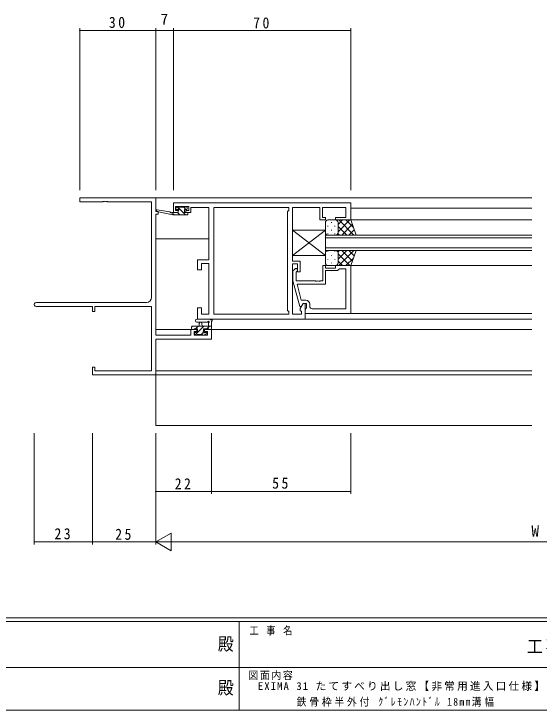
# Model space of a CAD drawing. Units: millimetres on the paper. Extents: x -397 to 397, y -282 to 282.
# Drawn here: x -97.9 to 109.5, y -282.1 to -7.1 of the extents above; entities that cross this region are included whole.
import ezdxf
from ezdxf.enums import TextEntityAlignment as Align

# ---------------------------------------------------------------- set-up
doc = ezdxf.new("R2010")
doc.units = ezdxf.units.MM
for name, color, linetype, lineweight in [('0-1_YKK_ZWAK', 7, 'Continuous', 18), ('0-3_YKK_11', 7, 'Continuous', 18), ('0-4_YKK_12', 2, 'Continuous', 18), ('0-5_YKK_13', 4, 'Continuous', 18), ('0-6_YKK_D', 6, 'Continuous', 18)]:
    doc.layers.add(name, color=color, linetype=linetype, lineweight=lineweight)
doc.layers.add('0-2_USER1', color=7, linetype='Continuous')
doc.styles.add('ＭＳ ゴシック', font='')
doc.styles.get('ＭＳ ゴシック').set_extended_font_data('MS Gothic')

msp = doc.modelspace()

# ---------------------------------------------------------------- linework, layer by layer
at = {"layer": '0-1_YKK_ZWAK'}
for p, q in [((376.092, -245.7), (-393.908, -245.7)), ((338.292, -247.1), (-393.908, -247.1)), ((-8.908, -247.1), (-8.908, -282.1)), ((-136.308, -265.299), (-7.508, -265.299)), ((-7.508, -265.299), (121.292, -265.299)), ((-393.908, -282.1), (338.292, -282.1))]:
    msp.add_line(p, q, dxfattribs=at)
at = {"layer": '0-3_YKK_11'}
for p, q in [((-71.88, -79.7), (-41.88, -79.7)), ((-71.88, -81.33), (-71.88, -79.7)), ((-41.88, -79.7), (-41.88, -85.2)), ((-62.838, -81.33), (-71.88, -81.33)), ((-62.655, -81.21), (-62.838, -81.33)), ((-62.105, -81.21), (-62.655, -81.21)), ((-61.922, -81.33), (-62.105, -81.21)), ((-61.838, -81.33), (-61.922, -81.33)), ((-61.655, -81.21), (-61.838, -81.33)), ((-61.105, -81.21), (-61.655, -81.21)), ((-60.922, -81.33), (-61.105, -81.21)), ((-43.51, -81.33), (-60.922, -81.33)), ((-43.51, -119.07), (-43.51, -81.33)), ((-34.88, -85.5), (-34.88, -81.7)), ((-34.88, -81.7), (35.12, -81.7)), ((35.12, -81.7), (35.12, -88.5)), ((-41.88, -85.2), (-40.88, -85.2)), ((-40.88, -85.2), (-40.88, -86.2)), ((-34.08, -83.2), (-34.08, -84.7)), ((-28.88, -83.2), (-34.08, -83.2)), ((-34.08, -84.7), (-32.98, -84.7)), ((-32.98, -84.7), (-32.98, -85.5)), ((-29.98, -84.7), (-28.88, -84.7)), ((-29.98, -85.5), (-29.98, -84.7)), ((-28.88, -84.7), (-28.88, -83.2)), ((-28.08, -83.63), (-28.08, -84.43)), ((-20.88, -83.63), (-28.08, -83.63)), ((-28.08, -84.43), (-28.08, -85.5)), ((-20.88, -104.2), (-20.88, -83.63)), ((-18.95, -125.77), (-18.95, -83.63)), ((-18.95, -83.63), (10.62, -83.63)), ((-18.95, -125.77), (-18.95, -83.63)), ((10.62, -84.7), (10.19, -85.13)), ((10.19, -85.13), (10.19, -124.27)), ((10.62, -83.63), (10.62, -84.7)), ((12.12, -83.63), (12.12, -104.8)), ((16.162, -83.63), (12.12, -83.63)), ((16.345, -83.51), (16.162, -83.63)), ((16.895, -83.51), (16.345, -83.51)), ((17.078, -83.63), (16.895, -83.51)), ((17.162, -83.63), (17.078, -83.63)), ((17.345, -83.51), (17.162, -83.63)), ((17.895, -83.51), (17.345, -83.51)), ((18.078, -83.63), (17.895, -83.51)), ((22.92, -83.63), (18.078, -83.63)), ((22.92, -88.5), (22.92, -83.63)), ((23.92, -83.63), (23.92, -87.5)), ((33.19, -83.63), (23.92, -83.63)), ((33.19, -87.5), (33.19, -83.63)), ((-40.88, -86.2), (-41.88, -86.2)), ((-41.88, -86.2), (-41.88, -133.97)), ((-32.98, -85.5), (-34.88, -85.5)), ((-28.08, -85.5), (-29.98, -85.5)), ((23.92, -87.5), (25.12, -87.5)), ((25.12, -87.5), (25.12, -88.5)), ((29.12, -87.5), (33.19, -87.5)), ((29.12, -88.5), (29.12, -87.5)), ((25.12, -88.5), (22.92, -88.5)), ((35.12, -88.5), (29.12, -88.5)), ((-25.38, -104.2), (-20.88, -104.2)), ((-25.38, -108.2), (-25.38, -104.2)), ((-23.88, -105.7), (-23.88, -108.2)), ((-20.88, -105.7), (-23.88, -105.7)), ((-20.88, -125.77), (-20.88, -105.7)), ((12.12, -104.8), (15.12, -104.8)), ((12.12, -105.8), (12.12, -125.77)), ((14.12, -105.8), (12.12, -105.8)), ((14.12, -109), (14.12, -105.8)), ((15.12, -104.8), (15.12, -109)), ((24.12, -106.5), (24.12, -112.6)), ((25.12, -106.5), (24.12, -106.5)), ((25.12, -107.5), (25.12, -106.5)), ((29.12, -106.5), (29.12, -107.5)), ((35.12, -106.5), (29.12, -106.5)), ((35.12, -125.5), (35.12, -106.5)), ((-23.88, -108.2), (-25.38, -108.2)), ((13.096, -107.876), (12.32, -108.651)), ((12.32, -108.651), (12.32, -112.597)), ((13.52, -109.149), (13.944, -108.724)), ((13.52, -112.6), (13.52, -109.149)), ((15.12, -109), (14.12, -109)), ((29.12, -107.5), (25.12, -107.5)), ((25.12, -108.5), (29.92, -108.5)), ((25.12, -113.9), (25.12, -108.5)), ((29.92, -108.5), (30.42, -108)), ((30.42, -108), (30.62, -107.8)), ((30.62, -107.8), (33.19, -107.8)), ((33.19, -107.8), (33.19, -123.57)), ((33.19, -107.8), (33.19, -123.57)), ((12.32, -112.597), (15.027, -122.7)), ((21.162, -112.6), (13.52, -112.6)), ((21.345, -112.72), (21.162, -112.6)), ((21.895, -112.72), (21.345, -112.72)), ((22.078, -112.6), (21.895, -112.72)), ((22.162, -112.6), (22.078, -112.6)), ((22.345, -112.72), (22.162, -112.6)), ((22.895, -112.72), (22.345, -112.72)), ((23.078, -112.6), (22.895, -112.72)), ((24.12, -112.6), (23.078, -112.6)), ((13.911, -113.9), (25.12, -113.9)), ((15.599, -120.2), (13.911, -113.9)), ((17.42, -120.2), (15.599, -120.2)), ((-89.065, -121.07), (-45.51, -121.07)), ((-66.88, -122.7), (-89.065, -122.7)), ((-66.88, -124.7), (-66.88, -122.7)), ((-65.98, -122.7), (-65.98, -124.7)), ((-43.51, -122.7), (-65.98, -122.7)), ((-43.51, -148.07), (-43.51, -122.7)), ((-25.38, -123.2), (-23.88, -123.2)), ((-25.38, -127.7), (-25.38, -123.2)), ((-23.88, -123.2), (-23.88, -125.77)), ((15.027, -122.7), (15.627, -122.7)), ((15.19, -123.457), (16.32, -121.5)), ((15.19, -124.27), (15.19, -123.457)), ((15.627, -122.7), (16.32, -121.5)), ((16.32, -121.5), (17.62, -121.5)), ((16.32, -121.5), (17.12, -121.5)), ((17.12, -121.5), (17.12, -127.7)), ((17.42, -123.5), (17.12, -123.8)), ((17.62, -123.3), (17.42, -123.5)), ((17.62, -121.5), (17.62, -123.3)), ((18.92, -122.57), (18.92, -121.7)), ((33.19, -123.57), (19.92, -123.57)), ((-65.98, -124.7), (-66.88, -124.7)), ((-23.88, -125.77), (-20.88, -125.77)), ((10.62, -125.77), (-18.95, -125.77)), ((10.19, -124.27), (10.62, -124.7)), ((10.62, -124.7), (10.62, -125.77)), ((12.12, -125.77), (15.62, -125.77)), ((15.62, -124.7), (15.19, -124.27)), ((15.62, -125.77), (15.62, -124.7)), ((17.12, -123.8), (17.12, -125.5)), ((17.12, -125.5), (35.12, -125.5)), ((17.12, -127.7), (-25.38, -127.7)), ((-27.98, -131.7), (-25.68, -131.7)), ((-27.98, -133.97), (-27.98, -131.7)), ((-25.68, -131.7), (-25.68, -132.5)), ((-22.68, -131.7), (-19.88, -131.7)), ((-22.68, -132.5), (-22.68, -131.7)), ((-19.88, -131.7), (-19.88, -135.6)), ((-41.88, -133.97), (-27.98, -133.97)), ((-26.78, -132.5), (-26.78, -133.97)), ((-25.68, -132.5), (-26.78, -132.5)), ((-26.78, -133.97), (-21.51, -133.97)), ((-21.51, -132.5), (-22.68, -132.5)), ((-21.51, -133.97), (-21.51, -132.5)), ((-41.88, -135.6), (-41.88, -149.7)), ((-19.88, -135.6), (-41.88, -135.6)), ((-66.88, -146.7), (-65.98, -146.7)), ((-66.88, -149.7), (-66.88, -146.7)), ((-65.98, -146.7), (-65.98, -148.07)), ((-65.98, -148.07), (-43.51, -148.07)), ((-41.88, -149.7), (-66.88, -149.7))]:
    msp.add_line(p, q, dxfattribs=at)
for centre, radius, start, end in [((13.52, -108.3), 0.6, 314.99999, 135.00001), ((-45.51, -119.07), 2, 270.00001, 359.99999), ((17.42, -121.7), 1.5, 0.00001, 89.99999), ((-89.065, -121.885), 0.815, 89.99999, 270.00001), ((19.92, -122.57), 1, 180.00001, 269.99999)]:
    msp.add_arc(centre, radius, start, end, dxfattribs=at)
at = {"layer": '0-4_YKK_12'}
for p, q in [((-42.18, -79.7), (106.62, -79.7)), ((-41.38, -85.107), (-41.38, -85.2)), ((-18.95, -83.9), (-18.95, -125.47)), ((35.12, -83.9), (106.62, -83.9)), ((34.62, -88.5), (106.62, -88.5)), ((-41.88, -95.9), (-20.88, -95.9)), ((25.119, -94.5), (106.62, -94.5)), ((25.119, -100.5), (25.119, -94.5)), ((106.62, -95.5), (25.119, -95.5)), ((25.119, -99.5), (106.62, -99.5)), ((106.62, -100.5), (25.119, -100.5)), ((35.12, -106.5), (106.62, -106.5)), ((34.82, -125.5), (106.62, -125.5)), ((-18.95, -127.7), (106.62, -127.7)), ((-41.88, -131.7), (-25.38, -131.7)), ((-22.98, -131.7), (106.62, -131.7)), ((-41.88, -148.07), (106.62, -148.07)), ((-42.18, -149.7), (106.62, -149.7)), ((-41.88, -149.7), (-41.88, -169.7)), ((-41.88, -169.7), (106.62, -169.7))]:
    msp.add_line(p, q, dxfattribs=at)
at = {"layer": '0-5_YKK_13'}
for p, q in [((-35.18, -86.5), (-41.446, -85.093)), ((-36.293, -85.32), (-41.332, -84.504)), ((-33.494, -83.388), (-33.994, -83.888)), ((-33.782, -84.4), (-33.443, -84.4)), ((-30.098, -86.5), (-33.298, -83.3)), ((-32.682, -83.3), (-33.282, -83.3)), ((-32.982, -84.861), (-32.982, -85.5)), ((-30.482, -83.5), (-32.482, -83.5)), ((-29.953, -84.4), (-30.853, -83.5)), ((-30.582, -84.4), (-29.782, -84.4)), ((-30.582, -85.5), (-30.582, -84.4)), ((-29.782, -83.3), (-30.282, -83.3)), ((-29.482, -84.1), (-29.482, -83.6)), ((-35.18, -85.5), (-35.267, -85.486)), ((-35.18, -86.5), (-35.18, -85.5)), ((-32.982, -85.5), (-35.18, -85.5)), ((-34.589, -86.5), (-35.18, -85.908)), ((-29.482, -86.5), (-35.18, -86.5)), ((-32.343, -86.5), (-33.343, -85.5)), ((-29.482, -85.5), (-30.582, -85.5)), ((-29.182, -86.2), (-29.182, -85.8)), ((25.12, -93.5), (25.12, -89.5)), ((26.12, -88.5), (29.12, -88.5)), ((27.483, -89.42), (27.483, -89.62)), ((35.12, -88.5), (29.12, -88.5)), ((30.12, -90.292), (31.912, -88.5)), ((30.12, -93.12), (34.74, -88.5)), ((30.12, -89.5), (30.12, -93.1)), ((30.12, -89.9), (30.12, -93.5)), ((30.388, -88.5), (36.388, -94.5)), ((31.568, -94.5), (35.764, -90.304)), ((33.216, -88.5), (36.177, -91.461)), ((37.263, -94.5), (35.12, -88.5)), ((25.12, -92.499), (12.12, -92.499)), ((12.12, -92.499), (12.12, -102.499)), ((25.12, -92.499), (12.12, -102.499)), ((25.12, -102.499), (12.12, -92.499)), ((25.12, -92.5), (12.12, -92.5)), ((12.12, -92.5), (12.12, -102.5)), ((25.12, -92.5), (12.12, -102.5)), ((25.12, -102.5), (12.12, -92.5)), ((25.12, -92.499), (25.12, -102.499)), ((25.12, -92.5), (25.12, -102.5)), ((26.068, -90.835), (26.068, -91.035)), ((27.483, -92.45), (27.483, -92.65)), ((28.898, -90.835), (28.898, -91.035)), ((30.12, -91.06), (33.56, -94.5)), ((34.397, -94.5), (36.509, -92.388)), ((26.068, -93.865), (26.068, -94.065)), ((29.12, -94.5), (26.12, -94.5)), ((28.898, -93.865), (28.898, -94.065)), ((29.12, -94.5), (37.263, -94.5)), ((30.063, -93.832), (30.731, -94.5)), ((25.12, -101.5), (25.12, -105.5)), ((26.068, -101.135), (26.068, -100.935)), ((29.12, -100.5), (26.12, -100.5)), ((28.898, -101.135), (28.898, -100.935)), ((37.263, -100.5), (29.12, -100.5)), ((30.063, -101.168), (30.731, -100.5)), ((30.12, -103.94), (33.56, -100.5)), ((30.12, -105.1), (30.12, -101.5)), ((30.388, -106.5), (36.388, -100.5)), ((31.568, -100.5), (35.764, -104.696)), ((34.397, -100.5), (36.508, -102.612)), ((37.263, -100.5), (35.12, -106.5)), ((12.12, -102.499), (25.12, -102.499)), ((12.12, -102.5), (25.12, -102.5)), ((26.068, -104.165), (26.068, -103.965)), ((27.483, -102.55), (27.483, -102.35)), ((28.898, -104.165), (28.898, -103.965)), ((30.12, -101.88), (34.74, -106.5)), ((30.12, -105.5), (30.12, -101.9)), ((33.216, -106.5), (36.177, -103.539)), ((26.12, -106.5), (29.12, -106.5)), ((27.483, -105.58), (27.483, -105.38)), ((35.12, -106.5), (29.12, -106.5)), ((30.12, -104.708), (31.912, -106.5)), ((-25.608, -127.7), (-20.446, -127.7)), ((-25.608, -128.9), (-21.647, -128.903)), ((-19.88, -131.4), (-19.88, -128.72)), ((-27.78, -130.86), (-27.42, -130.5)), ((-27.78, -130.8), (-27.78, -131.4)), ((-19.88, -130.5), (-27.48, -130.5)), ((-27.48, -131.7), (-26.88, -131.7)), ((-26.68, -131.5), (-25.38, -131.5)), ((-26.404, -133.973), (-22.93, -130.5)), ((-26.175, -131.5), (-25.175, -130.5)), ((-25.38, -131.5), (-25.38, -132.9)), ((-24.78, -130.5), (-24.678, -129.356)), ((-23.58, -130.5), (-23.682, -129.356)), ((-22.98, -131.5), (-20.98, -131.5)), ((-22.98, -132.439), (-22.98, -131.5)), ((-21.685, -131.5), (-20.685, -130.5)), ((-21.08, -129.32), (-21.08, -130.5)), ((-20.78, -131.7), (-20.18, -131.7)), ((-26.58, -133.2), (-26.58, -133.7)), ((-25.38, -132.9), (-26.28, -132.9)), ((-26.28, -134), (-25.78, -134)), ((-25.58, -133.8), (-23.48, -133.8)), ((-23.985, -133.8), (-23.201, -133.016)), ((-23.28, -134), (-22.68, -134)), ((-22.18, -132.9), (-22.519, -132.9)), ((-22.468, -133.912), (-21.968, -133.412))]:
    msp.add_line(p, q, dxfattribs=at)
for centre, radius, start, end in [((-41.38, -84.8), 0.3, 80.80246, 257.34138), ((-33.782, -84.1), 0.3, 135, 270), ((-33.282, -83.6), 0.3, 90, 135), ((-33.443, -84.1), 0.3, 270, 326.94427), ((-32.982, -84.4), 0.25, 303.05573, 146.94427), ((-32.682, -84.861), 0.3, 123.05573, 180), ((-32.682, -83.5), 0.2, 0, 90), ((-30.282, -83.5), 0.2, 90, 180), ((-29.782, -83.6), 0.3, 0, 90), ((-29.782, -84.1), 0.3, 270, 0), ((-36.341, -85.616), 0.3, 20.80246, 80.80246), ((-35.78, -85.403), 0.3, 200.80246, 320.80246), ((-35.315, -85.782), 0.3, 80.80246, 140.80246), ((-29.482, -85.8), 0.3, 0, 90), ((-29.482, -86.2), 0.3, 270, 0), ((26.12, -89.5), 1, 90, 180), ((29.12, -89.5), 1, 0, 90), ((29.12, -89.5), 1, 0, 90), ((26.12, -93.5), 1, 180, 270), ((29.12, -93.5), 1, 270, 0), ((29.12, -93.5), 1, 270, 0), ((26.12, -101.5), 1, 90, 180), ((29.12, -101.5), 1, 0, 90), ((29.12, -101.5), 1, 0, 90), ((26.12, -105.5), 1, 180, 270), ((29.12, -105.5), 1, 270, 0), ((29.12, -105.5), 1, 270, 0), ((-25.608, -128.3), 0.6, 89.95977, 269.95977), ((-24.18, -129.4), 0.5, 5.09207, 174.90793), ((-21.647, -128.603), 0.3, 269.95977, 340.81024), ((-21.08, -128.8), 0.3, 300, 160.81024), ((-20.78, -129.32), 0.3, 120, 180), ((-20.446, -128), 0.3, 40.52878, 90), ((-19.99, -127.61), 0.3, 220.52878, 280.52878), ((-19.88, -128.2), 0.3, 300, 100.52878), ((-19.58, -128.72), 0.3, 120, 180), ((-27.48, -130.8), 0.3, 90, 180), ((-27.48, -131.4), 0.3, 180, 270), ((-26.88, -131.5), 0.2, 270, 0), ((-20.78, -131.5), 0.2, 180, 270), ((-20.18, -131.4), 0.3, 270, 0), ((-26.28, -133.2), 0.3, 90, 180), ((-26.28, -133.7), 0.3, 180, 270), ((-25.78, -133.8), 0.2, 270, 0), ((-23.28, -133.8), 0.2, 180, 270), ((-22.98, -132.9), 0.25, 123.05573, 326.94427), ((-23.28, -132.439), 0.3, 303.05573, 0), ((-22.519, -133.2), 0.3, 90, 146.94427), ((-22.68, -133.7), 0.3, 270, 315), ((-22.18, -133.2), 0.3, 315, 90)]:
    msp.add_arc(centre, radius, start, end, dxfattribs=at)
at = {"layer": '0-6_YKK_D'}
for p, q in [((-71.88, -76.7), (-71.88, -12.7)), ((-41.88, -13.7), (-71.88, -13.7)), ((-41.88, -76.7), (-41.88, -12.7)), ((-41.88, -76.7), (-41.88, -12.7)), ((-34.88, -13.7), (-41.88, -13.7)), ((-34.88, -76.7), (-34.88, -12.7)), ((-34.88, -76.7), (-34.88, -12.7)), ((35.12, -13.7), (-34.88, -13.7)), ((35.12, -76.7), (35.12, -12.7)), ((-89.88, -172.7), (-89.88, -216.7)), ((-66.88, -172.7), (-66.88, -216.7)), ((-66.88, -172.7), (-66.88, -216.7)), ((-41.88, -172.7), (-41.88, -216.7)), ((-41.88, -172.7), (-41.88, -196.7)), ((-41.88, -172.7), (-41.88, -216.7)), ((-19.88, -172.7), (-19.88, -196.7)), ((-19.88, -172.7), (-19.88, -196.7)), ((35.12, -172.7), (35.12, -196.7)), ((-19.88, -195.7), (-41.88, -195.7)), ((35.12, -195.7), (-19.88, -195.7)), ((-41.88, -215.7), (-35.818, -212.2)), ((-35.818, -219.2), (-35.818, -212.2)), ((-66.88, -215.7), (-89.88, -215.7)), ((-66.88, -215.7), (-41.88, -215.7)), ((-41.88, -215.7), (-29.756, -215.7)), ((-41.88, -215.7), (-35.818, -219.2)), ((251.12, -215.7), (-34.88, -215.7))]:
    msp.add_line(p, q, dxfattribs=at)
for centre, start, end in [((-71.88, -13.7), 0, 180), ((-71.88, -13.7), 180, 0), ((-41.88, -13.7), 0, 180), ((-41.88, -13.7), 0, 180), ((-41.88, -13.7), 180, 0), ((-41.88, -13.7), 180, 0), ((-34.88, -13.7), 0, 180), ((-34.88, -13.7), 0, 180), ((-34.88, -13.7), 180, 0), ((-34.88, -13.7), 180, 0), ((35.12, -13.7), 0, 180), ((35.12, -13.7), 180, 0), ((-41.88, -195.7), 0, 180), ((-41.88, -195.7), 180, 0), ((-19.88, -195.7), 0, 180), ((-19.88, -195.7), 0, 180), ((-19.88, -195.7), 180, 0), ((-19.88, -195.7), 180, 0), ((35.12, -195.7), 0, 180), ((35.12, -195.7), 180, 0), ((-89.88, -215.7), 0, 180), ((-89.88, -215.7), 180, 0), ((-66.88, -215.7), 0, 180), ((-66.88, -215.7), 0, 180), ((-66.88, -215.7), 180, 0), ((-66.88, -215.7), 180, 0)]:
    msp.add_arc(centre, 0.106, start, end, dxfattribs=at)

# ---------------------------------------------------------------- texts
at = {"layer": '0-1_YKK_ZWAK', "style": 'ＭＳ ゴシック', "width": 0.9}
for p in [(-17.39, -260.056), (-17.39, -277.378)]:
    msp.add_text('殿', height=5.132, dxfattribs=at).set_placement(p, align=Align.BOTTOM_LEFT)
at = {"layer": '0-1_YKK_ZWAK', "attachment_point": 7, "style": 'ＭＳ ゴシック'}
for s, insert, char_height in [('\\T1.22;\\W0.85;工\\~事\\~名', (-4.896, -252.633), 3.079), ('\\T1.17;\\W0.9;工事', (104.723, -260.056), 5.132), ('\\T1.17;\\W0.9;図面内容', (-5.291, -270.248), 3.079)]:
    msp.add_mtext(s, dxfattribs=dict(at, insert=insert, char_height=char_height))
at = {"layer": '0-2_USER1', "char_height": 3.079, "attachment_point": 7, "style": 'ＭＳ ゴシック'}
for s, insert in [('\\T1.21;EXIMA\\~31\\~たてすべり出し窓【非常用進入口仕様】', (-1.551, -274.549)), ('\\T1.28;\\W0.9;鉄骨枠半外付\\~ｸﾞﾚﾓﾝﾊﾝﾄﾞﾙ\\~18mm溝幅', (13.789, -280.725))]:
    msp.add_mtext(s, dxfattribs=dict(at, insert=insert))
at = {"layer": '0-6_YKK_D', "color": 7, "style": 'ＭＳ ゴシック'}
for s, p in [('7', (-39.98, -12.7)), ('W', (106.52, -214.9))]:
    msp.add_text(s, height=4.399, dxfattribs=at).set_placement(p, align=Align.BOTTOM_LEFT)
at = {"layer": '0-6_YKK_D', "color": 7, "char_height": 4.399, "attachment_point": 7, "style": 'ＭＳ ゴシック'}
for s, insert in [('\\T1.37;\\W0.9;30', (-60.4, -12.7)), ('\\T1.37;\\W0.9;70', (-3.4, -12.9)), ('\\T1.37;\\W0.9;22', (-34.4, -194.9)), ('\\T1.37;\\W0.9;55', (4.1, -194.7)), ('\\T1.37;\\W0.9;23', (-81.9, -214.7)), ('\\T1.37;\\W0.9;25', (-57.9, -214.9))]:
    msp.add_mtext(s, dxfattribs=dict(at, insert=insert))

doc.saveas('drawing.dxf')
